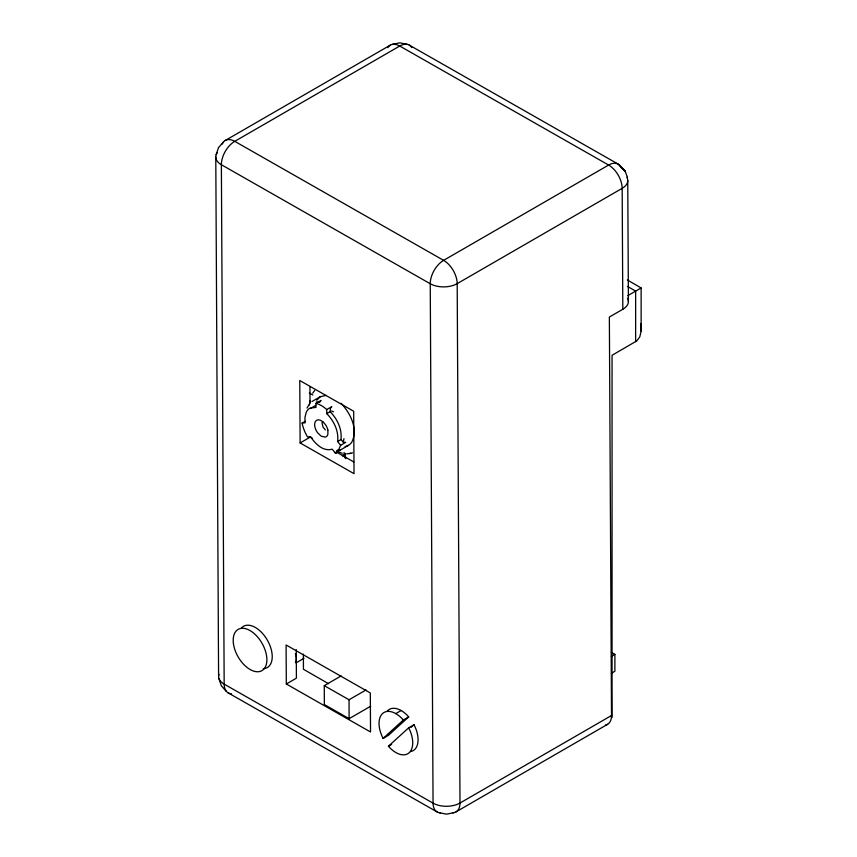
<?xml version="1.0" encoding="UTF-8"?>
<svg xmlns="http://www.w3.org/2000/svg" width="857" height="857" viewBox="0 0 857 857"><rect width="100%" height="100%" fill="white"/><g stroke="black" fill="none" stroke-linecap="round" stroke-linejoin="round"><path stroke-width="1.29" d="M612.059 717.523L612.059 355.291L636.805 340.872L639.74 336.983L641.132 331.327L641.132 287.952L627.345 279.96M340.636 445.297L345.682 442.373L343.271 442.169L340.947 439.555C342.264 429.207 337.294 418.923 330.138 411.681L330.513 408.136L331.82 406.636L326.763 409.55L326.763 413.631C333.834 420.862 339.018 431.178 337.583 441.505L340.636 445.297L338.504 450.064L335.248 452.967L332.195 449.164C323.057 451.875 315.162 443.669 310.566 436.674L307.502 436.952L305.638 433.449A28.152 16.251 60 0 1 302.114 423.058L305.146 421.312M641.132 331.327L640.618 323.517M309.431 404.911L309.827 400.455M343.271 442.169L343.978 438.645M216.135 154.635L218.514 147.597L223.377 141.983M319.511 402.479L321.043 400.412L315.987 403.326L315.987 407.407L310.18 408.061A23.053 13.316 60 0 0 306.27 412.142L304.91 417.691L305.178 422.79L302.114 423.058M307.01 408.007L309.934 403.293M312.698 393.181L314.733 390.46M316.758 400.24L320.282 396.716L326.196 395.388M403.347 719.987A23.814 13.755 60 0 0 382.576 713.517A23.814 13.755 60 0 0 383.111 738.413L403.347 719.987L408.693 716.891A23.814 13.755 60 0 0 387.075 711.321M383.111 738.413L388.457 735.317L408.693 716.891M408.671 727.829A23.814 13.755 60 0 1 409.196 752.714A23.814 13.755 60 0 1 388.425 746.243L408.671 727.829L414.017 724.733A23.814 13.755 60 0 1 410.535 751.61M411.124 727.368L414.017 724.733M311.016 408.093L315.655 405.425M311.927 401.547L320.282 396.716M225.252 140.484L390.235 45.175M326.763 413.631L330.138 411.681M300.121 442.951L354.027 473.664L353.684 411.242L299.779 380.529L300.121 442.951L310.223 437.113L312.516 438.42M337.583 441.505L340.947 439.555M335.248 452.967L348.478 445.329M627.774 295.665L641.154 287.941M627.506 298.204A19.058 10.927 -0.3 0 1 622.825 309.27L609.359 317.047L611.512 715.509A19.058 11.002 60 0 1 605.481 725.097M296.115 662.847L303.978 658.305M286.313 683.993L370.535 731.985L370.32 692.97L286.099 644.978L286.313 683.993L296.404 678.155L296.254 649.542M370.685 706.222L349.12 718.669L324.353 704.561L324.267 685.664L341.107 675.937M324.267 685.664L349.035 699.762L366.068 689.939M395.784 713.613L401.13 710.517M388.425 746.243L391.638 744.39M611.427 656.387L614.887 654.384L614.887 671.277L611.427 673.281M611.512 715.509L459.995 803.041A19.058 11.002 60 0 1 452.785 812.747M456.106 811.825L607.624 724.294M342.329 455.367L345.564 454.081M342.779 456.224L345.157 455.078M340.293 450.043L337.819 449.786M346.667 453.846L350.717 453.289M349.356 453.61L352.581 452.85M345.157 446.518L347.289 445.919A27.917 16.122 60 0 0 352.002 441.794C358.258 428.607 350.245 412.988 341.054 403.261M392.474 44.307L399.758 42.85L407.054 44.253M453.867 812.693L446.583 814.15L439.287 812.747M316.394 401.89L318.472 402.276M337.551 451.585L342.232 453.267M331.53 411.017L333.555 411.788M409.282 45.1L618.165 164.115L625.246 171.421L627.378 177.11M336.597 452.142L353.802 461.944M228.176 692.885L437.059 811.9M328.574 683.704L303.442 669.263L303.378 654.137M627.528 286.442L635.637 291.123L635.637 341.686M309.356 392.999L312.816 395.002M611.416 652.381L614.887 654.384M326.763 409.55L324.182 407.429A28.356 16.369 60 0 0 315.987 403.326M325.339 429.935L323.003 427.022L321.953 422.694M323.164 422.062L325.253 424.397A9.556 5.517 60 0 1 327.899 430.15M620.318 166.108L625.246 171.421L622.632 168.368M226.302 691.406L221.395 685.825L218.964 678.798M345.007 453.374L345.757 458.624M344.021 452.528L344.771 457.777M327.867 430.16L327.867 434.349A9.523 5.496 60 0 1 325.328 437.113L321.204 436.202L317.508 432.656A9.556 5.517 60 0 1 314.637 424.644L314.894 422.705A9.523 5.496 60 0 1 323.185 422.083M627.753 180.581L628.406 301.514M622.825 309.27L622.171 188.336A19.058 10.927 -0.3 0 0 626.853 177.27M309.945 386.646L310.03 402.586M215.782 157.024L218.589 676.419M349.035 699.762L349.12 718.669M336.63 450.739L336.63 453.332M388.457 735.317A23.814 13.755 60 0 1 387.953 734.331M241.235 628.224A23.814 13.755 60 0 1 267.823 640.982A23.814 13.755 60 0 1 263.228 668.664M295.344 653.634A11.912 6.877 60 0 1 295.386 662.59M231.529 693.784A19.058 11.066 -60.3 0 1 224.17 684.132A19.058 10.927 -0.3 0 1 218.996 674.18M440.412 812.8A19.058 11.066 -60.3 0 1 433.053 803.138L224.17 684.132L221.374 164.726A19.058 10.927 -0.3 0 1 217.346 152.675M411.746 47.563A19.058 11.066 -60.3 0 0 399.737 46.032A19.058 11.002 60 0 0 387.814 47.649M621.207 167.704A19.058 11.066 -60.3 0 0 608.62 165.047L399.737 46.032L234.754 141.341A19.058 11.002 60 0 0 222.274 144.062M608.62 165.047L443.626 260.357A19.058 11.066 -60.3 0 0 430.246 283.742L433.053 803.138A19.058 10.927 -0.3 0 0 459.995 803.041L457.188 283.646A19.058 11.002 60 0 0 443.626 260.357L234.754 141.341A19.058 11.066 -60.3 0 0 221.374 164.726L430.246 283.742A19.058 10.927 -0.3 0 0 457.188 283.646L622.171 188.336A19.058 11.002 60 0 0 608.62 165.047M233.425 643.618A23.814 13.755 60 0 0 260.742 671.213A23.814 13.755 60 0 0 255.964 635.23A23.814 13.755 60 0 0 233.425 643.618"/></g></svg>
